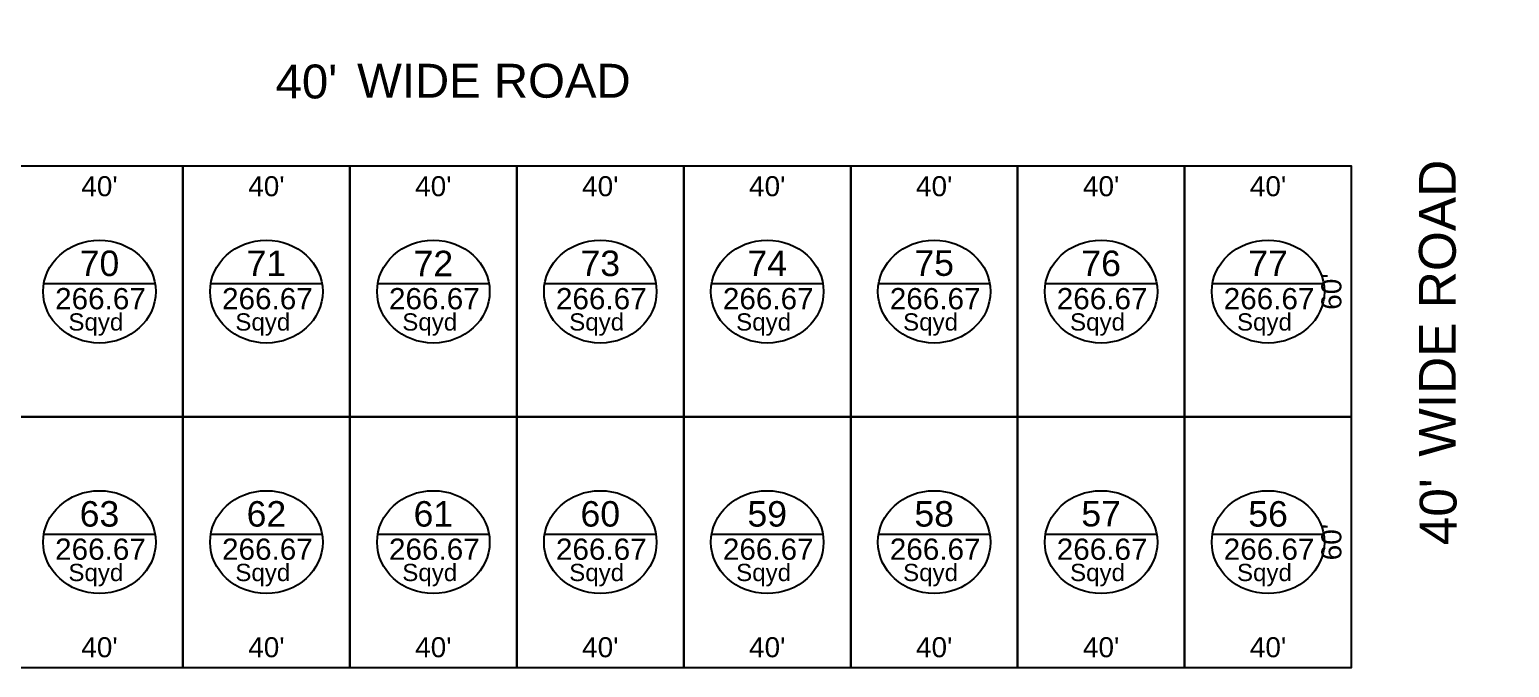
# Model space of a CAD drawing. Header units: inches. Extents: x 58735 to 82582, y -17057 to 2765.
# Drawn here: x 73237 to 77492, y -1616 to 217 of the extents above; entities that cross this region are included whole.
import ezdxf
from ezdxf.enums import TextEntityAlignment as Align

# ---------------------------------------------------------------- set-up
doc = ezdxf.new("R2010")
doc.units = ezdxf.units.IN
doc.header["$LTSCALE"] = 15
doc.header["$PDMODE"] = 35
doc.linetypes.add('ACAD_ISO07W100', pattern=[9, 0, -9])
doc.linetypes.add('DASHDOT', pattern=[1, 0.5, -0.25, 0, -0.25])
for name, color, linetype in [('A-Area-Iden', 7, 'Continuous'), ('DIM-PLOT', 7, 'DASHDOT'), ('DIM-SITE', 62, 'DASHDOT'), ('PLOT AREA', 7, 'Continuous'), ('PlotNO.S', 181, 'Continuous'), ('Plots', 144, 'Continuous'), ('plots no outer line', 7, 'Continuous')]:
    doc.layers.add(name, color=color, linetype=linetype)
doc.layers.add('Plotouterline', color=50, linetype='Continuous', plot=False)
doc.styles.add('Arial', font='arial.ttf')
doc.dimstyles.new('DIM FOR SITE', dxfattribs={"dimscale": 96, "dimtxt": 0.1, "dimasz": 0.3125, "dimexe": 0.1875, "dimexo": 0.1875, "dimgap": 0.03125, "dimtad": 1, "dimdec": 1, "dimzin": 0, "dimdsep": 46, "dimlunit": 4, "dimtxsty": 'Arial', "dimblk": 'DOTSMALL', "dimcen": 0, "dimdle": 0.125, "dimclrd": 181, "dimclre": 40, "dimclrt": 256, "dimadec": 0, "dimazin": 0, "dimtfac": 1, "dimtdec": 1, "dimtmove": 1, "dimatfit": 3, "dimfxl": 1, "dimfrac": 1, "dimtolj": 1, "dimtzin": 0, "dimarcsym": 0})
doc.dimstyles.new('dim plot 1', dxfattribs={"dimscale": 6, "dimtxt": 9.59375, "dimasz": 10, "dimexe": 9.59375, "dimexo": 9, "dimgap": 0, "dimtad": 0, "dimdec": 1, "dimzin": 12, "dimdsep": 46, "dimlunit": 4, "dimtxsty": 'Arial', "dimblk": 'ARCHTICK', "dimcen": 0.09375, "dimdle": 1.230316, "dimse1": 1, "dimse2": 1, "dimsd1": 1, "dimsd2": 1, "dimclrd": 181, "dimclre": 40, "dimazin": 0, "dimtfac": 1, "dimtdec": 1, "dimtix": 1, "dimtmove": 2, "dimatfit": 2, "dimfxl": 1, "dimtolj": 1, "dimtzin": 0, "dimarcsym": 0})

# ---------------------------------------------------------------- blocks, each defined once
blk = doc.blocks.new('*D75')
at = {"layer": 'DefPoints', "color": 0, "transparency": 16777216}
for p in [(74638.1, -1558), (74638.1, -1615.5), (75118.1, -1615.5)]:
    blk.add_point(p, dxfattribs=at)
at = {"layer": 'DIM-PLOT', "color": 0, "transparency": 16777216, "insert": (74878.1, -1558), "char_height": 57.56, "attachment_point": 5, "style": 'Arial'}
blk.add_mtext("\\A1;40'", dxfattribs=at)
blk = doc.blocks.new('_ArchTick')
at = {"color": 0, "linetype": 'ByBlock', "const_width": 0.15}
blk.add_lwpolyline([(-0.5, -0.5), (0.5, 0.5)], dxfattribs=at)
blk = doc.blocks.new('*D76')
at = {"layer": 'DefPoints', "color": 0, "transparency": 16777216}
for p in [(74158.1, -1558), (74158.1, -1615.5), (74638.1, -1615.5)]:
    blk.add_point(p, dxfattribs=at)
at = {"layer": 'DIM-PLOT', "color": 0, "transparency": 16777216, "insert": (74398.1, -1558), "char_height": 57.56, "attachment_point": 5, "style": 'Arial'}
blk.add_mtext("\\A1;40'", dxfattribs=at)
blk = doc.blocks.new('*D77')
at = {"layer": 'DefPoints', "color": 0, "transparency": 16777216}
for p in [(73678.1, -1558), (73678.1, -1615.5), (74158.1, -1615.5)]:
    blk.add_point(p, dxfattribs=at)
at = {"layer": 'DIM-PLOT', "color": 0, "transparency": 16777216, "insert": (73918.1, -1558), "char_height": 57.56, "attachment_point": 5, "style": 'Arial'}
blk.add_mtext("\\A1;40'", dxfattribs=at)
blk = doc.blocks.new('*D78')
at = {"layer": 'DefPoints', "color": 0, "transparency": 16777216}
for p in [(73198.1, -1558), (73198.1, -1615.5), (73678.1, -1615.5)]:
    blk.add_point(p, dxfattribs=at)
at = {"layer": 'DIM-PLOT', "color": 0, "transparency": 16777216, "insert": (73438.1, -1558), "char_height": 57.56, "attachment_point": 5, "style": 'Arial'}
blk.add_mtext("\\A1;40'", dxfattribs=at)
blk = doc.blocks.new('*D87')
at = {"layer": 'DefPoints', "color": 0, "transparency": 16777216}
for p in [(73198.1, -175.5), (73678.1, -175.5), (73678.1, -233.1)]:
    blk.add_point(p, dxfattribs=at)
at = {"layer": 'DIM-PLOT', "color": 0, "transparency": 16777216, "insert": (73438.1, -233.1), "char_height": 57.56, "attachment_point": 5, "style": 'Arial'}
blk.add_mtext("\\A1;40'", dxfattribs=at)
blk = doc.blocks.new('*D88')
at = {"layer": 'DefPoints', "color": 0, "transparency": 16777216}
for p in [(73678.1, -175.5), (74158.1, -175.5), (74158.1, -233.1)]:
    blk.add_point(p, dxfattribs=at)
at = {"layer": 'DIM-PLOT', "color": 0, "transparency": 16777216, "insert": (73918.1, -233.1), "char_height": 57.56, "attachment_point": 5, "style": 'Arial'}
blk.add_mtext("\\A1;40'", dxfattribs=at)
blk = doc.blocks.new('*D89')
at = {"layer": 'DefPoints', "color": 0, "transparency": 16777216}
for p in [(74158.1, -175.5), (74638.1, -175.5), (74638.1, -233.1)]:
    blk.add_point(p, dxfattribs=at)
at = {"layer": 'DIM-PLOT', "color": 0, "transparency": 16777216, "insert": (74398.1, -233.1), "char_height": 57.56, "attachment_point": 5, "style": 'Arial'}
blk.add_mtext("\\A1;40'", dxfattribs=at)
blk = doc.blocks.new('*D90')
at = {"layer": 'DefPoints', "color": 0, "transparency": 16777216}
for p in [(74638.1, -175.5), (75118.1, -175.5), (75118.1, -233.1)]:
    blk.add_point(p, dxfattribs=at)
at = {"layer": 'DIM-PLOT', "color": 0, "transparency": 16777216, "insert": (74878.1, -233.1), "char_height": 57.56, "attachment_point": 5, "style": 'Arial'}
blk.add_mtext("\\A1;40'", dxfattribs=at)
blk = doc.blocks.new('*D91')
at = {"layer": 'DefPoints', "color": 0, "transparency": 16777216}
for p in [(75118.1, -175.5), (75598.1, -175.5), (75598.1, -233.1)]:
    blk.add_point(p, dxfattribs=at)
at = {"layer": 'DIM-PLOT', "color": 0, "transparency": 16777216, "insert": (75358.1, -233.1), "char_height": 57.56, "attachment_point": 5, "style": 'Arial'}
blk.add_mtext("\\A1;40'", dxfattribs=at)
blk = doc.blocks.new('*D92')
at = {"layer": 'DefPoints', "color": 0, "transparency": 16777216}
for p in [(75598.1, -175.5), (76078.1, -175.5), (76078.1, -233.1)]:
    blk.add_point(p, dxfattribs=at)
at = {"layer": 'DIM-PLOT', "color": 0, "transparency": 16777216, "insert": (75838.1, -233.1), "char_height": 57.56, "attachment_point": 5, "style": 'Arial'}
blk.add_mtext("\\A1;40'", dxfattribs=at)
blk = doc.blocks.new('*D93')
at = {"layer": 'DefPoints', "color": 0, "transparency": 16777216}
for p in [(76078.1, -175.5), (76558.1, -175.5), (76558.1, -233.1)]:
    blk.add_point(p, dxfattribs=at)
at = {"layer": 'DIM-PLOT', "color": 0, "transparency": 16777216, "insert": (76318.1, -233.1), "char_height": 57.56, "attachment_point": 5, "style": 'Arial'}
blk.add_mtext("\\A1;40'", dxfattribs=at)
blk = doc.blocks.new('*D94')
at = {"layer": 'DefPoints', "color": 0, "transparency": 16777216}
for p in [(76558.1, -175.5), (77038.1, -175.5), (77038.1, -233.1)]:
    blk.add_point(p, dxfattribs=at)
at = {"layer": 'DIM-PLOT', "color": 0, "transparency": 16777216, "insert": (76798.1, -233.1), "char_height": 57.56, "attachment_point": 5, "style": 'Arial'}
blk.add_mtext("\\A1;40'", dxfattribs=at)
blk = doc.blocks.new('*D95')
at = {"layer": 'DefPoints', "color": 0, "transparency": 16777216}
for p in [(77038.1, -175.5), (76980.5, -895.5), (77038.1, -895.5)]:
    blk.add_point(p, dxfattribs=at)
at = {"layer": 'DIM-PLOT', "color": 0, "transparency": 16777216, "insert": (76980.5, -535.5), "char_height": 57.56, "attachment_point": 5, "rotation": 90, "style": 'Arial'}
blk.add_mtext("\\A1;60'", dxfattribs=at)
blk = doc.blocks.new('*D96')
at = {"layer": 'DefPoints', "color": 0, "transparency": 16777216}
for p in [(77038.1, -895.5), (76980.5, -1615.5), (77038.1, -1615.5)]:
    blk.add_point(p, dxfattribs=at)
at = {"layer": 'DIM-PLOT', "color": 0, "transparency": 16777216, "insert": (76980.5, -1255.5), "char_height": 57.56, "attachment_point": 5, "rotation": 90, "style": 'Arial'}
blk.add_mtext("\\A1;60'", dxfattribs=at)
blk = doc.blocks.new('*D97')
at = {"layer": 'DefPoints', "color": 0, "transparency": 16777216}
for p in [(76558.1, -1558), (76558.1, -1615.5), (77038.1, -1615.5)]:
    blk.add_point(p, dxfattribs=at)
at = {"layer": 'DIM-PLOT', "color": 0, "transparency": 16777216, "insert": (76798.1, -1558), "char_height": 57.56, "attachment_point": 5, "style": 'Arial'}
blk.add_mtext("\\A1;40'", dxfattribs=at)
blk = doc.blocks.new('*D98')
at = {"layer": 'DefPoints', "color": 0, "transparency": 16777216}
for p in [(76078.1, -1558), (76078.1, -1615.5), (76558.1, -1615.5)]:
    blk.add_point(p, dxfattribs=at)
at = {"layer": 'DIM-PLOT', "color": 0, "transparency": 16777216, "insert": (76318.1, -1558), "char_height": 57.56, "attachment_point": 5, "style": 'Arial'}
blk.add_mtext("\\A1;40'", dxfattribs=at)
blk = doc.blocks.new('*D99')
at = {"layer": 'DefPoints', "color": 0, "transparency": 16777216}
for p in [(75598.1, -1558), (75598.1, -1615.5), (76078.1, -1615.5)]:
    blk.add_point(p, dxfattribs=at)
at = {"layer": 'DIM-PLOT', "color": 0, "transparency": 16777216, "insert": (75838.1, -1558), "char_height": 57.56, "attachment_point": 5, "style": 'Arial'}
blk.add_mtext("\\A1;40'", dxfattribs=at)
blk = doc.blocks.new('*D100')
at = {"layer": 'DefPoints', "color": 0, "transparency": 16777216}
for p in [(75118.1, -1558), (75118.1, -1615.5), (75598.1, -1615.5)]:
    blk.add_point(p, dxfattribs=at)
at = {"layer": 'DIM-PLOT', "color": 0, "transparency": 16777216, "insert": (75358.1, -1558), "char_height": 57.56, "attachment_point": 5, "style": 'Arial'}
blk.add_mtext("\\A1;40'", dxfattribs=at)
blk = doc.blocks.new('_DotSmall')
at = {"color": 0, "linetype": 'ByBlock', "const_width": 0.5}
blk.add_lwpolyline([(-0.0625, 0, 1), (0.0625, 0, 1)], format="xyb", close=True, dxfattribs=at)
blk = doc.blocks.new('*D367')
at = {"layer": 'DefPoints', "color": 0, "transparency": 16777216}
for p in [(75879.6, 1757), (75879.6, 1757), (78042.4, -223.3)]:
    blk.add_point(p, dxfattribs=at)
at = {"layer": 'DIM-SITE', "color": 181, "linetype": 'ACAD_ISO07W100', "lineweight": -2, "transparency": 16777216}
blk.add_line((78051.3, -231.4), (75870.8, 1765.1), dxfattribs=at)
at = {"layer": 'DIM-SITE', "color": 40, "lineweight": -2, "transparency": 16777216}
for p, q in [((75891.7, 1770.2), (75891.8, 1770.3)), ((78054.6, -210.1), (78054.6, -210))]:
    blk.add_line(p, q, dxfattribs=at)
at = {"layer": 'DIM-SITE', "color": 181, "lineweight": -2, "transparency": 16777216, "xscale": 192, "yscale": 192, "zscale": 192}
for p, rotation in [((75879.6, 1757), 137.5226244717917), ((78042.5, -223.3), 317.5226244717917)]:
    blk.add_blockref('_DotSmall', p, dxfattribs=dict(at, rotation=rotation))
at = {"layer": 'DIM-SITE', "transparency": 16777216, "insert": (77012.7, 823.3), "char_height": 144, "attachment_point": 5, "rotation": 317.5226, "style": 'Arial'}
blk.add_mtext('\\A1;244\'-5"', dxfattribs=at)
blk = doc.blocks.new('plot area-No')
at = {"layer": 'plots no outer line'}
blk.add_line((-2.22, 0.321), (2.22, 0.321), dxfattribs=at)
blk.add_ellipse((0, 0), major_axis=(-2.248, 0), ratio=0.913387, dxfattribs=at)
at = {"layer": 'PLOT AREA', "style": 'Arial', "flags": 4}
for tag, height, p in [('SPACESTYLES:PLOTAREA', 0.848, (0.04, -0.283, -0.565)), ('COLUMNNOS:SQYD-SQM', 0.689, (-0.279, -1.211, -0.459))]:
    blk.add_attdef(tag, text='', height=height, dxfattribs=at).set_placement(p, align=Align.MIDDLE_CENTER)
at = {"layer": 'PlotNO.S', "color": 0, "style": 'Arial'}
blk.add_attdef('COLUMNNOS:NUMBER', text='', height=1.018, dxfattribs=at).set_placement((0, 1.128), align=Align.MIDDLE)
blk = doc.blocks.new('Road horizontal')
at = {"insert": (-2.283, 0.569), "char_height": 1.0152, "attachment_point": 1, "style": 'Arial'}
blk.add_mtext_dynamic_manual_height_columns('WIDE ROAD', width=9.49614, gutter_width=2829.977, heights=[1.292], dxfattribs=at)
at = {"color": 0, "linetype": 'ByBlock', "lineweight": -2, "style": 'Arial'}
blk.add_attdef('SPACESTYLES:WIDTH', text='', height=1.015, dxfattribs=at).set_placement((-2.878, 0.04), align=Align.MIDDLE_RIGHT)
at = {"layer": 'PlotNO.S', "color": 0, "style": 'Arial'}
blk.add_attdef('COLUMNNOS:NUMBER', text='', height=0.00136, dxfattribs=at).set_placement((-2.878, 0.041), align=Align.MIDDLE_LEFT)
blk = doc.blocks.new('road vertical')
at = {"insert": (-0.48, -3.068), "char_height": 1.1016, "attachment_point": 1, "rotation": 90, "style": 'Arial'}
blk.add_mtext_dynamic_manual_height_columns('WIDE ROAD', width=9.49614, gutter_width=0.0746, heights=[1.292], dxfattribs=at)
at = {"color": 0, "linetype": 'ByBlock', "lineweight": -2, "style": 'Arial'}
blk.add_attdef('SPACESTYLES:LENGTH', text='', height=1.102, rotation=90, dxfattribs=at).set_placement((0.094, -3.714), align=Align.MIDDLE_RIGHT)
at = {"layer": 'PlotNO.S', "color": 0, "style": 'Arial'}
blk.add_attdef('COLUMNNOS:NUMBER', text='', height=0.00147, rotation=90, dxfattribs=at).set_placement((0.093, -3.714), align=Align.MIDDLE_LEFT)

msp = doc.modelspace()

# ---------------------------------------------------------------- linework, layer by layer
at = {"layer": 'Plotouterline'}
msp.add_lwpolyline([(73198.11, -1615.54), (73678.11, -1615.54), (74158.11, -1615.54), (74638.11, -1615.54), (75118.11, -1615.54), (75118.11, -1615.54), (75598.11, -1615.54), (76078.11, -1615.54), (76558.11, -1615.54), (77038.11, -1615.54), (77038.11, -895.54), (77038.11, -175.54), (76558.11, -175.54), (76078.11, -175.54), (75598.11, -175.54), (75118.11, -175.54), (74638.11, -175.54), (74158.11, -175.54), (73678.11, -175.54), (73198.11, -175.54)], dxfattribs=at)
at = {"layer": 'Plots', "color": 144, "linetype": 'Continuous', "lineweight": -3}
for p, q in [((73678.11, -175.54), (73198.11, -175.54)), ((74158.11, -175.54), (73678.11, -175.54)), ((73678.11, -175.54), (73678.11, -895.54)), ((73678.11, -895.54), (73678.11, -175.54)), ((74638.11, -175.54), (74158.11, -175.54)), ((74158.11, -175.54), (74158.11, -895.54)), ((74158.11, -895.54), (74158.11, -175.54)), ((75118.11, -175.54), (74638.11, -175.54)), ((74638.11, -175.54), (74638.11, -895.54)), ((74638.11, -895.54), (74638.11, -175.54)), ((75598.11, -175.54), (75118.11, -175.54)), ((75118.11, -175.54), (75118.11, -895.54)), ((75118.11, -895.54), (75118.11, -175.54)), ((76078.11, -175.54), (75598.11, -175.54)), ((75598.11, -175.54), (75598.11, -895.54)), ((75598.11, -895.54), (75598.11, -175.54)), ((76558.11, -175.54), (76078.11, -175.54)), ((76078.11, -175.54), (76078.11, -895.54)), ((76078.11, -895.54), (76078.11, -175.54)), ((77038.11, -175.54), (76558.11, -175.54)), ((76558.11, -175.54), (76558.11, -895.54)), ((76558.11, -895.54), (76558.11, -175.54)), ((77038.11, -895.54), (77038.11, -175.54)), ((73678.11, -895.54), (73198.11, -895.54)), ((73198.11, -895.54), (73678.11, -895.54)), ((74158.11, -895.54), (73678.11, -895.54)), ((73678.11, -895.54), (73678.11, -1615.54)), ((73678.11, -895.54), (74158.11, -895.54)), ((73678.11, -1615.54), (73678.11, -895.54)), ((74638.11, -895.54), (74158.11, -895.54)), ((74158.11, -895.54), (74158.11, -1615.54)), ((74158.11, -895.54), (74638.11, -895.54)), ((74158.11, -1615.54), (74158.11, -895.54)), ((75118.11, -895.54), (74638.11, -895.54)), ((74638.11, -895.54), (74638.11, -1615.54)), ((74638.11, -895.54), (75118.11, -895.54)), ((74638.11, -1615.54), (74638.11, -895.54)), ((75598.11, -895.54), (75118.11, -895.54)), ((75118.11, -895.54), (75118.11, -1615.54)), ((75118.11, -895.54), (75598.11, -895.54)), ((75118.11, -1615.54), (75118.11, -895.54)), ((76078.11, -895.54), (75598.11, -895.54)), ((75598.11, -895.54), (75598.11, -1615.54)), ((75598.11, -895.54), (76078.11, -895.54)), ((75598.11, -1615.54), (75598.11, -895.54)), ((76558.11, -895.54), (76078.11, -895.54)), ((76078.11, -895.54), (76078.11, -1615.54)), ((76078.11, -895.54), (76558.11, -895.54)), ((76078.11, -1615.54), (76078.11, -895.54)), ((77038.11, -895.54), (76558.11, -895.54)), ((76558.11, -895.54), (76558.11, -1615.54)), ((76558.11, -895.54), (77038.11, -895.54)), ((76558.11, -1615.54), (76558.11, -895.54)), ((77038.11, -1615.54), (77038.11, -895.54)), ((73198.11, -1615.54), (73678.11, -1615.54)), ((73678.11, -1615.54), (74158.11, -1615.54)), ((74158.11, -1615.54), (74638.11, -1615.54)), ((74638.11, -1615.54), (75118.11, -1615.54)), ((75118.11, -1615.54), (75598.11, -1615.54)), ((75598.11, -1615.54), (76078.11, -1615.54)), ((76078.11, -1615.54), (76558.11, -1615.54)), ((76558.11, -1615.54), (77038.11, -1615.54))]:
    msp.add_line(p, q, dxfattribs=at)
at = {"layer": 'Plots'}
for points in [[(73678.11, -175.54), (73198.11, -175.54), (73198.11, -895.54), (73678.11, -895.54)], [(74158.11, -175.54), (73678.11, -175.54), (73678.11, -895.54), (74158.11, -895.54)], [(74638.11, -175.54), (74158.11, -175.54), (74158.11, -895.54), (74638.11, -895.54)], [(75118.11, -175.54), (74638.11, -175.54), (74638.11, -895.54), (75118.11, -895.54)], [(75598.11, -175.54), (75118.11, -175.54), (75118.11, -895.54), (75598.11, -895.54)], [(76078.11, -175.54), (75598.11, -175.54), (75598.11, -895.54), (76078.11, -895.54)], [(76558.11, -175.54), (76078.11, -175.54), (76078.11, -895.54), (76558.11, -895.54)], [(77038.11, -175.54), (76558.11, -175.54), (76558.11, -895.54), (77038.11, -895.54)], [(73678.11, -895.54), (73198.11, -895.54), (73198.11, -1615.54), (73678.11, -1615.54)], [(74158.11, -895.54), (73678.11, -895.54), (73678.11, -1615.54), (74158.11, -1615.54)], [(74638.11, -895.54), (74158.11, -895.54), (74158.11, -1615.54), (74638.11, -1615.54)], [(75118.11, -895.54), (74638.11, -895.54), (74638.11, -1615.54), (75118.11, -1615.54)], [(75598.11, -895.54), (75118.11, -895.54), (75118.11, -1615.54), (75598.11, -1615.54)], [(76078.11, -895.54), (75598.11, -895.54), (75598.11, -1615.54), (76078.11, -1615.54)], [(76558.11, -895.54), (76078.11, -895.54), (76078.11, -1615.54), (76558.11, -1615.54)], [(77038.11, -895.54), (76558.11, -895.54), (76558.11, -1615.54), (77038.11, -1615.54)]]:
    msp.add_lwpolyline(points, close=True, dxfattribs=at)

# ---------------------------------------------------------------- block references
at = {"layer": 'A-Area-Iden', "color": 7, "linetype": 'Continuous', "lineweight": -3, "xscale": 96, "yscale": 96, "zscale": 96}
for name, p, values in [('Road horizontal', (74398.11, 64.46), {'SPACESTYLES:WIDTH': "40'", 'COLUMNNOS:NUMBER': '238'}), ('road vertical', (77278.11, -715.54), {'SPACESTYLES:LENGTH': "40'", 'COLUMNNOS:NUMBER': '245'})]:
    msp.add_blockref(name, p, dxfattribs=at).add_auto_attribs(values)
at = {"layer": 'A-Area-Iden', "color": 7, "linetype": 'Continuous', "lineweight": -3}
ref = msp.add_blockref('plot area-No', (73438.11, -535.54), dxfattribs=dict(at, xscale=72, yscale=72, zscale=72))
ref.add_attrib('COLUMNNOS:SQYD-SQM', ' Sqyd', dxfattribs={"layer": 'PLOT AREA', "height": 49.59, "style": 'Arial'}).set_placement((73418.03, -622.76, -33.06), align=Align.MIDDLE_CENTER)
ref.add_attrib('SPACESTYLES:PLOTAREA', '266.67', dxfattribs={"layer": 'PLOT AREA', "height": 61.053, "style": 'Arial'}).set_placement((73440.98, -555.88, -40.7), align=Align.MIDDLE_CENTER)
ref.add_attrib('COLUMNNOS:NUMBER', '70', dxfattribs={"layer": 'PlotNO.S', "color": 0, "height": 73.263, "style": 'Arial'}).set_placement((73438.11, -454.29), align=Align.MIDDLE)
ref = msp.add_blockref('plot area-No', (73918.11, -535.54), dxfattribs=dict(at, xscale=72, yscale=72, zscale=72))
ref.add_attrib('COLUMNNOS:SQYD-SQM', ' Sqyd', dxfattribs={"layer": 'PLOT AREA', "height": 49.59, "style": 'Arial'}).set_placement((73898.03, -622.76, -33.06), align=Align.MIDDLE_CENTER)
ref.add_attrib('SPACESTYLES:PLOTAREA', '266.67', dxfattribs={"layer": 'PLOT AREA', "height": 61.053, "style": 'Arial'}).set_placement((73920.98, -555.88, -40.7), align=Align.MIDDLE_CENTER)
ref.add_attrib('COLUMNNOS:NUMBER', '71', dxfattribs={"layer": 'PlotNO.S', "color": 0, "height": 73.263, "style": 'Arial'}).set_placement((73918.11, -454.29), align=Align.MIDDLE)
ref = msp.add_blockref('plot area-No', (74398.11, -535.54), dxfattribs=dict(at, xscale=72, yscale=72, zscale=72))
ref.add_attrib('COLUMNNOS:SQYD-SQM', ' Sqyd', dxfattribs={"layer": 'PLOT AREA', "height": 49.59, "style": 'Arial'}).set_placement((74378.03, -622.76, -33.06), align=Align.MIDDLE_CENTER)
ref.add_attrib('SPACESTYLES:PLOTAREA', '266.67', dxfattribs={"layer": 'PLOT AREA', "height": 61.053, "style": 'Arial'}).set_placement((74400.98, -555.88, -40.7), align=Align.MIDDLE_CENTER)
ref.add_attrib('COLUMNNOS:NUMBER', '72', dxfattribs={"layer": 'PlotNO.S', "color": 0, "height": 73.263, "style": 'Arial'}).set_placement((74398.11, -454.29), align=Align.MIDDLE)
ref = msp.add_blockref('plot area-No', (74878.11, -535.54), dxfattribs=dict(at, xscale=72, yscale=72, zscale=72))
ref.add_attrib('COLUMNNOS:SQYD-SQM', ' Sqyd', dxfattribs={"layer": 'PLOT AREA', "height": 49.59, "style": 'Arial'}).set_placement((74858.03, -622.76, -33.06), align=Align.MIDDLE_CENTER)
ref.add_attrib('SPACESTYLES:PLOTAREA', '266.67', dxfattribs={"layer": 'PLOT AREA', "height": 61.053, "style": 'Arial'}).set_placement((74880.98, -555.88, -40.7), align=Align.MIDDLE_CENTER)
ref.add_attrib('COLUMNNOS:NUMBER', '73', dxfattribs={"layer": 'PlotNO.S', "color": 0, "height": 73.263, "style": 'Arial'}).set_placement((74878.11, -454.29), align=Align.MIDDLE)
ref = msp.add_blockref('plot area-No', (75358.11, -535.54), dxfattribs=dict(at, xscale=72, yscale=72, zscale=72))
ref.add_attrib('COLUMNNOS:SQYD-SQM', ' Sqyd', dxfattribs={"layer": 'PLOT AREA', "height": 49.59, "style": 'Arial'}).set_placement((75338.03, -622.76, -33.06), align=Align.MIDDLE_CENTER)
ref.add_attrib('SPACESTYLES:PLOTAREA', '266.67', dxfattribs={"layer": 'PLOT AREA', "height": 61.053, "style": 'Arial'}).set_placement((75360.98, -555.88, -40.7), align=Align.MIDDLE_CENTER)
ref.add_attrib('COLUMNNOS:NUMBER', '74', dxfattribs={"layer": 'PlotNO.S', "color": 0, "height": 73.263, "style": 'Arial'}).set_placement((75358.11, -454.29), align=Align.MIDDLE)
ref = msp.add_blockref('plot area-No', (75838.11, -535.54), dxfattribs=dict(at, xscale=72, yscale=72, zscale=72))
ref.add_attrib('COLUMNNOS:SQYD-SQM', ' Sqyd', dxfattribs={"layer": 'PLOT AREA', "height": 49.59, "style": 'Arial'}).set_placement((75818.03, -622.76, -33.06), align=Align.MIDDLE_CENTER)
ref.add_attrib('SPACESTYLES:PLOTAREA', '266.67', dxfattribs={"layer": 'PLOT AREA', "height": 61.053, "style": 'Arial'}).set_placement((75840.98, -555.88, -40.7), align=Align.MIDDLE_CENTER)
ref.add_attrib('COLUMNNOS:NUMBER', '75', dxfattribs={"layer": 'PlotNO.S', "color": 0, "height": 73.263, "style": 'Arial'}).set_placement((75838.11, -454.29), align=Align.MIDDLE)
ref = msp.add_blockref('plot area-No', (76318.11, -535.54), dxfattribs=dict(at, xscale=72, yscale=72, zscale=72))
ref.add_attrib('COLUMNNOS:SQYD-SQM', ' Sqyd', dxfattribs={"layer": 'PLOT AREA', "height": 49.59, "style": 'Arial'}).set_placement((76298.03, -622.76, -33.06), align=Align.MIDDLE_CENTER)
ref.add_attrib('SPACESTYLES:PLOTAREA', '266.67', dxfattribs={"layer": 'PLOT AREA', "height": 61.053, "style": 'Arial'}).set_placement((76320.98, -555.88, -40.7), align=Align.MIDDLE_CENTER)
ref.add_attrib('COLUMNNOS:NUMBER', '76', dxfattribs={"layer": 'PlotNO.S', "color": 0, "height": 73.263, "style": 'Arial'}).set_placement((76318.11, -454.29), align=Align.MIDDLE)
ref = msp.add_blockref('plot area-No', (76798.11, -535.54), dxfattribs=dict(at, xscale=72, yscale=72, zscale=72))
ref.add_attrib('COLUMNNOS:SQYD-SQM', ' Sqyd', dxfattribs={"layer": 'PLOT AREA', "height": 49.59, "style": 'Arial'}).set_placement((76778.03, -622.76, -33.06), align=Align.MIDDLE_CENTER)
ref.add_attrib('SPACESTYLES:PLOTAREA', '266.67', dxfattribs={"layer": 'PLOT AREA', "height": 61.053, "style": 'Arial'}).set_placement((76800.98, -555.88, -40.7), align=Align.MIDDLE_CENTER)
ref.add_attrib('COLUMNNOS:NUMBER', '77', dxfattribs={"layer": 'PlotNO.S', "color": 0, "height": 73.263, "style": 'Arial'}).set_placement((76798.11, -454.29), align=Align.MIDDLE)
ref = msp.add_blockref('plot area-No', (73438.11, -1255.54), dxfattribs=dict(at, xscale=72, yscale=72, zscale=72))
ref.add_attrib('COLUMNNOS:SQYD-SQM', ' Sqyd', dxfattribs={"layer": 'PLOT AREA', "height": 49.59, "style": 'Arial'}).set_placement((73418.03, -1342.76, -33.06), align=Align.MIDDLE_CENTER)
ref.add_attrib('SPACESTYLES:PLOTAREA', '266.67', dxfattribs={"layer": 'PLOT AREA', "height": 61.053, "style": 'Arial'}).set_placement((73440.98, -1275.88, -40.7), align=Align.MIDDLE_CENTER)
ref.add_attrib('COLUMNNOS:NUMBER', '63', dxfattribs={"layer": 'PlotNO.S', "color": 0, "height": 73.263, "style": 'Arial'}).set_placement((73438.11, -1174.29), align=Align.MIDDLE)
ref = msp.add_blockref('plot area-No', (73918.11, -1255.54), dxfattribs=dict(at, xscale=72, yscale=72, zscale=72))
ref.add_attrib('COLUMNNOS:SQYD-SQM', ' Sqyd', dxfattribs={"layer": 'PLOT AREA', "height": 49.59, "style": 'Arial'}).set_placement((73898.03, -1342.76, -33.06), align=Align.MIDDLE_CENTER)
ref.add_attrib('SPACESTYLES:PLOTAREA', '266.67', dxfattribs={"layer": 'PLOT AREA', "height": 61.053, "style": 'Arial'}).set_placement((73920.98, -1275.88, -40.7), align=Align.MIDDLE_CENTER)
ref.add_attrib('COLUMNNOS:NUMBER', '62', dxfattribs={"layer": 'PlotNO.S', "color": 0, "height": 73.263, "style": 'Arial'}).set_placement((73918.11, -1174.29), align=Align.MIDDLE)
ref = msp.add_blockref('plot area-No', (74398.11, -1255.54), dxfattribs=dict(at, xscale=72, yscale=72, zscale=72))
ref.add_attrib('COLUMNNOS:SQYD-SQM', ' Sqyd', dxfattribs={"layer": 'PLOT AREA', "height": 49.59, "style": 'Arial'}).set_placement((74378.03, -1342.76, -33.06), align=Align.MIDDLE_CENTER)
ref.add_attrib('SPACESTYLES:PLOTAREA', '266.67', dxfattribs={"layer": 'PLOT AREA', "height": 61.053, "style": 'Arial'}).set_placement((74400.98, -1275.88, -40.7), align=Align.MIDDLE_CENTER)
ref.add_attrib('COLUMNNOS:NUMBER', '61', dxfattribs={"layer": 'PlotNO.S', "color": 0, "height": 73.263, "style": 'Arial'}).set_placement((74398.11, -1174.29), align=Align.MIDDLE)
ref = msp.add_blockref('plot area-No', (74878.11, -1255.54), dxfattribs=dict(at, xscale=72, yscale=72, zscale=72))
ref.add_attrib('COLUMNNOS:SQYD-SQM', ' Sqyd', dxfattribs={"layer": 'PLOT AREA', "height": 49.59, "style": 'Arial'}).set_placement((74858.03, -1342.76, -33.06), align=Align.MIDDLE_CENTER)
ref.add_attrib('SPACESTYLES:PLOTAREA', '266.67', dxfattribs={"layer": 'PLOT AREA', "height": 61.053, "style": 'Arial'}).set_placement((74880.98, -1275.88, -40.7), align=Align.MIDDLE_CENTER)
ref.add_attrib('COLUMNNOS:NUMBER', '60', dxfattribs={"layer": 'PlotNO.S', "color": 0, "height": 73.263, "style": 'Arial'}).set_placement((74878.11, -1174.29), align=Align.MIDDLE)
ref = msp.add_blockref('plot area-No', (75358.11, -1255.54), dxfattribs=dict(at, xscale=72, yscale=72, zscale=72))
ref.add_attrib('COLUMNNOS:SQYD-SQM', ' Sqyd', dxfattribs={"layer": 'PLOT AREA', "height": 49.59, "style": 'Arial'}).set_placement((75338.03, -1342.76, -33.06), align=Align.MIDDLE_CENTER)
ref.add_attrib('SPACESTYLES:PLOTAREA', '266.67', dxfattribs={"layer": 'PLOT AREA', "height": 61.053, "style": 'Arial'}).set_placement((75360.98, -1275.88, -40.7), align=Align.MIDDLE_CENTER)
ref.add_attrib('COLUMNNOS:NUMBER', '59', dxfattribs={"layer": 'PlotNO.S', "color": 0, "height": 73.263, "style": 'Arial'}).set_placement((75358.11, -1174.29), align=Align.MIDDLE)
ref = msp.add_blockref('plot area-No', (75838.11, -1255.54), dxfattribs=dict(at, xscale=72, yscale=72, zscale=72))
ref.add_attrib('COLUMNNOS:SQYD-SQM', ' Sqyd', dxfattribs={"layer": 'PLOT AREA', "height": 49.59, "style": 'Arial'}).set_placement((75818.03, -1342.76, -33.06), align=Align.MIDDLE_CENTER)
ref.add_attrib('SPACESTYLES:PLOTAREA', '266.67', dxfattribs={"layer": 'PLOT AREA', "height": 61.053, "style": 'Arial'}).set_placement((75840.98, -1275.88, -40.7), align=Align.MIDDLE_CENTER)
ref.add_attrib('COLUMNNOS:NUMBER', '58', dxfattribs={"layer": 'PlotNO.S', "color": 0, "height": 73.263, "style": 'Arial'}).set_placement((75838.11, -1174.29), align=Align.MIDDLE)
ref = msp.add_blockref('plot area-No', (76318.11, -1255.54), dxfattribs=dict(at, xscale=72, yscale=72, zscale=72))
ref.add_attrib('COLUMNNOS:SQYD-SQM', ' Sqyd', dxfattribs={"layer": 'PLOT AREA', "height": 49.59, "style": 'Arial'}).set_placement((76298.03, -1342.76, -33.06), align=Align.MIDDLE_CENTER)
ref.add_attrib('SPACESTYLES:PLOTAREA', '266.67', dxfattribs={"layer": 'PLOT AREA', "height": 61.053, "style": 'Arial'}).set_placement((76320.98, -1275.88, -40.7), align=Align.MIDDLE_CENTER)
ref.add_attrib('COLUMNNOS:NUMBER', '57', dxfattribs={"layer": 'PlotNO.S', "color": 0, "height": 73.263, "style": 'Arial'}).set_placement((76318.11, -1174.29), align=Align.MIDDLE)
ref = msp.add_blockref('plot area-No', (76798.11, -1255.54), dxfattribs=dict(at, xscale=72, yscale=72, zscale=72))
ref.add_attrib('COLUMNNOS:SQYD-SQM', ' Sqyd', dxfattribs={"layer": 'PLOT AREA', "height": 49.59, "style": 'Arial'}).set_placement((76778.03, -1342.76, -33.06), align=Align.MIDDLE_CENTER)
ref.add_attrib('SPACESTYLES:PLOTAREA', '266.67', dxfattribs={"layer": 'PLOT AREA', "height": 61.053, "style": 'Arial'}).set_placement((76800.98, -1275.88, -40.7), align=Align.MIDDLE_CENTER)
ref.add_attrib('COLUMNNOS:NUMBER', '56', dxfattribs={"layer": 'PlotNO.S', "color": 0, "height": 73.263, "style": 'Arial'}).set_placement((76798.11, -1174.29), align=Align.MIDDLE)

# ---------------------------------------------------------------- dimensions: what is measured, and where the dimension line sits
at = {"layer": 'DIM-PLOT'}
for p1, p2, picture, middle in [((73198.11, -175.54), (73678.11, -175.54), '*D87', (73438.11, -233.1)), ((73678.11, -175.54), (74158.11, -175.54), '*D88', (73918.11, -233.1)), ((74158.11, -175.54), (74638.11, -175.54), '*D89', (74398.11, -233.1)), ((74638.11, -175.54), (75118.11, -175.54), '*D90', (74878.11, -233.1)), ((75118.11, -175.54), (75598.11, -175.54), '*D91', (75358.11, -233.1)), ((75598.11, -175.54), (76078.11, -175.54), '*D92', (75838.11, -233.1)), ((76078.11, -175.54), (76558.11, -175.54), '*D93', (76318.11, -233.1)), ((76558.11, -175.54), (77038.11, -175.54), '*D94', (76798.11, -233.1)), ((77038.11, -175.54), (77038.11, -895.54), '*D95', (76980.54, -535.54)), ((77038.11, -895.54), (77038.11, -1615.54), '*D96', (76980.54, -1255.54)), ((73678.11, -1615.54), (73198.11, -1615.54), '*D78', (73438.11, -1557.97)), ((74158.11, -1615.54), (73678.11, -1615.54), '*D77', (73918.11, -1557.97)), ((74638.11, -1615.54), (74158.11, -1615.54), '*D76', (74398.11, -1557.97)), ((75118.11, -1615.54), (74638.11, -1615.54), '*D75', (74878.11, -1557.97)), ((75598.11, -1615.54), (75118.11, -1615.54), '*D100', (75358.11, -1557.97)), ((76078.11, -1615.54), (75598.11, -1615.54), '*D99', (75838.11, -1557.97)), ((76558.11, -1615.54), (76078.11, -1615.54), '*D98', (76318.11, -1557.97)), ((77038.11, -1615.54), (76558.11, -1615.54), '*D97', (76798.11, -1557.97))]:
    dim = msp.add_aligned_dim(p1=p1, p2=p2, distance=-57.56, dimstyle='dim plot 1', override={"dimdec": 0}, dxfattribs=at)
    dim.commit()
    dim.dimension.update_dxf_attribs({"geometry": picture, "text_midpoint": middle})
at = {"layer": 'DIM-SITE'}
dim = msp.add_aligned_dim(p1=(78042.41212323, -223.34423794), p2=(75879.56419467, 1756.97015325), distance=-0.1, dimstyle='DIM FOR SITE', override={"dimtxt": 1.5, "dimasz": 2, "dimdec": 0}, dxfattribs=at)
dim.commit()
dim.dimension.update_dxf_attribs({"geometry": '*D367', "text_midpoint": (77012.73126542, 823.32543422)})

doc.saveas('drawing.dxf')
